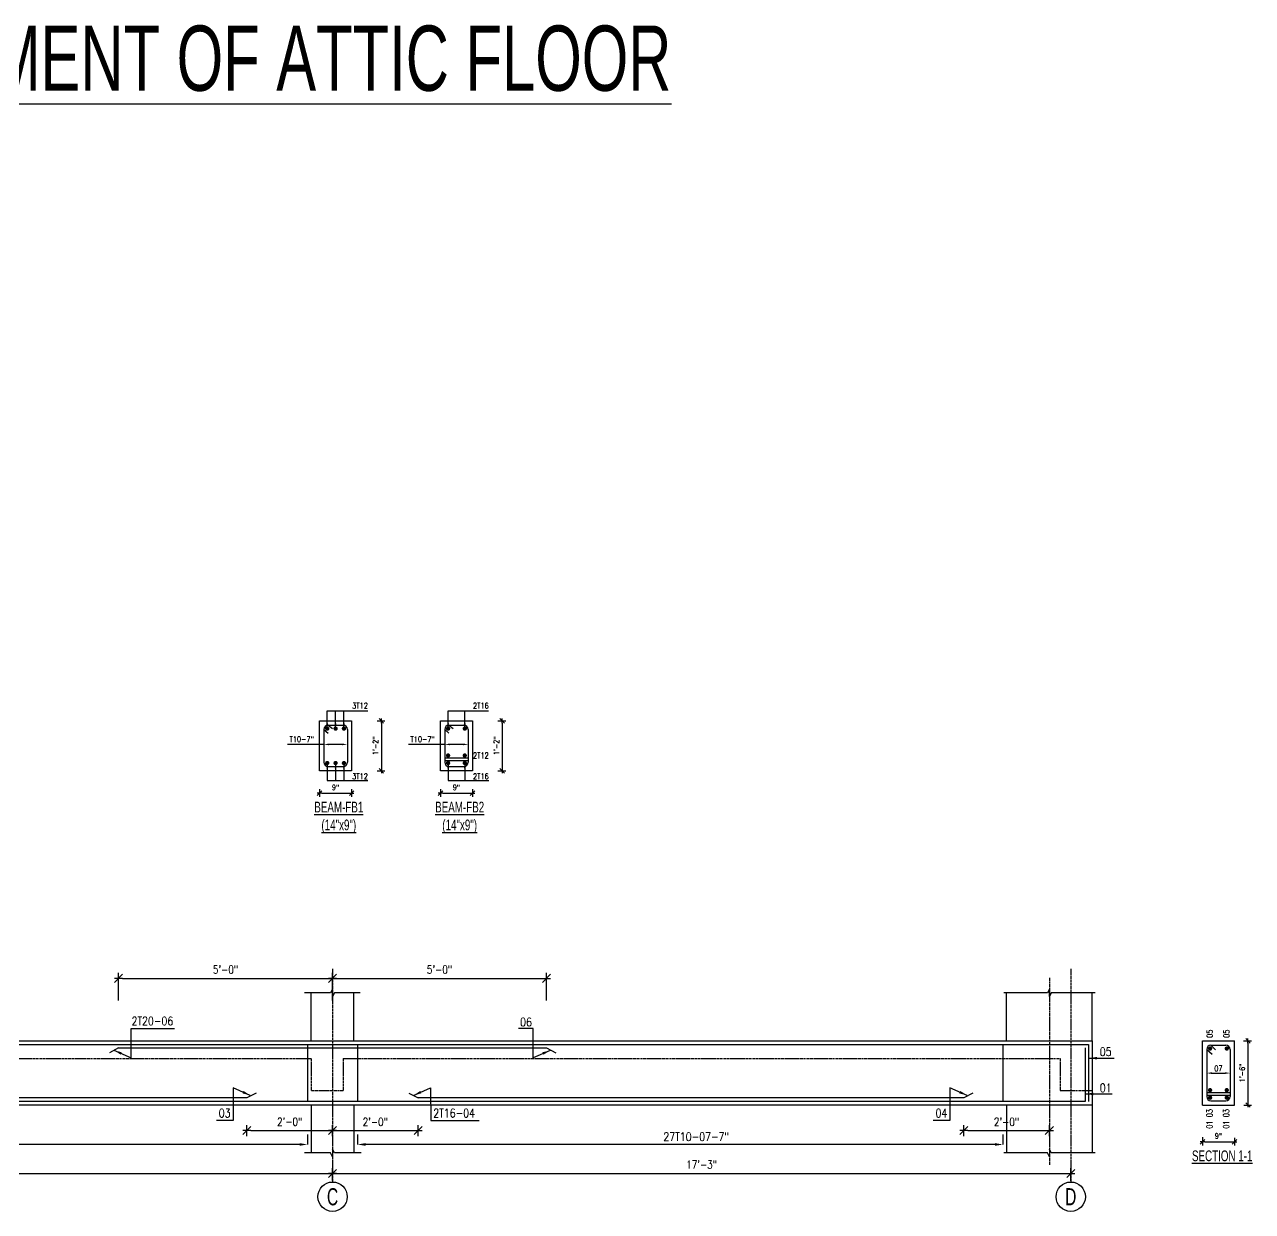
# Model space of a CAD drawing. Extents: x -95606 to 113309, y -42160 to -940.
# Drawn here: x -30524.1 to -30179.8, y -20944.2 to -20611.6 of the extents above; entities that cross this region are included whole.
import ezdxf
from ezdxf.enums import TextEntityAlignment as Align

# ---------------------------------------------------------------- set-up
doc = ezdxf.new("R2010")
doc.units = 0
doc.header["$LTSCALE"] = 0.02
doc.header["$MEASUREMENT"] = 0
doc.header["$PDMODE"] = 3
doc.header["$PDSIZE"] = -2
doc.linetypes.add('CENTER', pattern=[50.8, 31.75, -6.35, 6.35, -6.35])
doc.layers.get('0').update_dxf_attribs({"linetype": 'CONTINUOUS'})
doc.layers.get('DEFPOINTS').update_dxf_attribs({"linetype": 'CONTINUOUS'})
for name, color, linetype in [('A-2TEXT', 4, 'CONTINUOUS'), ('dimentions', 8, 'CONTINUOUS'), ('EXLINE', 33, 'CONTINUOUS'), ('GRID', 8, 'CENTER'), ('RF', 5, 'CONTINUOUS'), ('RF5', 6, 'CONTINUOUS'), ('S-DIM', 7, 'CONTINUOUS'), ('S-RF', 5, 'CONTINUOUS'), ('S-SLB', 3, 'CONTINUOUS'), ('S-VL', 2, 'CONTINUOUS'), ('SLAB', 3, 'CONTINUOUS'), ('TEXT-1', 2, 'CONTINUOUS')]:
    doc.layers.add(name, color=color, linetype=linetype)
doc.styles.add('ROMANS', font='romans.shx', dxfattribs={"width": 0.8})
doc.styles.add('STYLE2', font='arial.ttf', dxfattribs={"width": 0.8})
doc.dimstyles.new('DA16', dxfattribs={"dimscale": 16, "dimtxt": 0.1, "dimasz": 0.09375, "dimexe": 0, "dimexo": 0, "dimgap": 0.03125, "dimtad": 1, "dimdec": 0, "dimzin": 7, "dimdsep": 46, "dimlunit": 4, "dimtxsty": 'ROMANS', "dimcen": 0.09375, "dimclrd": 1, "dimclre": 1, "dimclrt": 2, "dimadec": 0, "dimazin": 0, "dimtfac": 0.03125, "dimtdec": 4, "dimtofl": 0, "dimtmove": 0, "dimatfit": 3, "dimfxl": 1, "dimfrac": 2, "dimtolj": 1, "dimtzin": 0, "dimarcsym": 0})
doc.dimstyles.new('DA24', dxfattribs={"dimscale": 24, "dimtxt": 0.1, "dimasz": 0.09375, "dimexe": 0, "dimexo": 0, "dimgap": 0.03125, "dimtad": 1, "dimdec": 0, "dimzin": 7, "dimdsep": 46, "dimlunit": 4, "dimtxsty": 'ROMANS', "dimcen": 0.09375, "dimclrd": 1, "dimclre": 1, "dimclrt": 2, "dimadec": 0, "dimazin": 0, "dimtfac": 0.03125, "dimtdec": 4, "dimtofl": 0, "dimtmove": 0, "dimatfit": 3, "dimfxl": 1, "dimfrac": 2, "dimtolj": 1, "dimtzin": 0, "dimarcsym": 0})
doc.dimstyles.new('TK16', dxfattribs={"dimscale": 16, "dimtxt": 0.09375, "dimasz": 0.04, "dimexe": 0.0625, "dimexo": 0.015625, "dimgap": 0.046875, "dimtad": 1, "dimdec": 1, "dimzin": 11, "dimdsep": 46, "dimlunit": 4, "dimtxsty": 'ROMANS', "dimblk1": 'TK1', "dimblk2": 'TK1', "dimsah": 1, "dimcen": 0.09375, "dimclrd": 1, "dimclre": 1, "dimclrt": 2, "dimadec": 0, "dimazin": 0, "dimtfac": 1, "dimtofl": 0, "dimtmove": 0, "dimatfit": 3, "dimldrblk": 'TK1', "dimfxl": 1, "dimfrac": 2, "dimtolj": 1, "dimtzin": 9, "dimarcsym": 0})
doc.dimstyles.new('TK24', dxfattribs={"dimscale": 24, "dimtxt": 0.09375, "dimasz": 0.046875, "dimexe": 0.0625, "dimexo": 0.015625, "dimgap": 0.046875, "dimtad": 1, "dimzin": 11, "dimdsep": 46, "dimlunit": 4, "dimtxsty": 'ROMANS', "dimblk1": 'TK1', "dimblk2": 'TK1', "dimsah": 1, "dimcen": 0.09375, "dimclrd": 1, "dimclre": 1, "dimclrt": 2, "dimadec": 0, "dimazin": 0, "dimtfac": 1, "dimtofl": 0, "dimtmove": 0, "dimatfit": 3, "dimldrblk": 'TK1', "dimfxl": 1, "dimfrac": 2, "dimtolj": 1, "dimtzin": 9, "dimarcsym": 0})

# ---------------------------------------------------------------- blocks, each defined once
blk = doc.blocks.new('TK1')
at = {"color": 4, "linetype": 'Continuous'}
blk.add_line((-1, -1), (1, 1), dxfattribs=at)
at = {"color": 1, "linetype": 'ByBlock'}
blk.add_line((-1, 0), (1, 0), dxfattribs=at)
blk = doc.blocks.new('*D1130')
at = {"layer": 'A-2TEXT', "color": 1, "lineweight": -2, "transparency": 16777216}
for p, q in [((-30441.4, -20825.87), (-30441.4, -20828.01)), ((-30440.76, -20827.01), (-30433.04, -20827.01)), ((-30432.4, -20825.87), (-30432.4, -20828.01))]:
    blk.add_line(p, q, dxfattribs=at)
at = {"layer": 'DEFPOINTS', "color": 0, "lineweight": -2, "transparency": 16777216}
for p in [(-30441.4, -20825.62), (-30432.4, -20825.62), (-30432.4, -20827.01)]:
    blk.add_point(p, dxfattribs=at)
at = {"layer": 'A-2TEXT', "color": 1, "lineweight": -2, "transparency": 16777216, "xscale": 0.64, "yscale": 0.64, "zscale": 0.64, "rotation": 180}
blk.add_blockref('TK1', (-30441.4, -20827.01), dxfattribs=at)
at = {"layer": 'A-2TEXT', "color": 1, "lineweight": -2, "transparency": 16777216, "xscale": 0.64, "yscale": 0.64, "zscale": 0.64}
blk.add_blockref('TK1', (-30432.4, -20827.01), dxfattribs=at)
at = {"layer": 'A-2TEXT', "color": 2, "transparency": 16777216, "insert": (-30436.9, -20825.37), "char_height": 1.5, "attachment_point": 5, "style": 'ROMANS'}
blk.add_mtext('\\A1;9"', dxfattribs=at)
blk = doc.blocks.new('*D1131')
at = {"layer": 'A-2TEXT', "color": 1, "lineweight": -2, "transparency": 16777216}
for p, q in [((-30425.25, -20806.73), (-30423.06, -20806.73)), ((-30424.06, -20807.37), (-30424.06, -20820.09)), ((-30425.25, -20820.73), (-30423.06, -20820.73))]:
    blk.add_line(p, q, dxfattribs=at)
at = {"layer": 'DEFPOINTS', "color": 0, "lineweight": -2, "transparency": 16777216}
for p in [(-30425.5, -20806.73), (-30425.5, -20820.73), (-30424.06, -20820.73)]:
    blk.add_point(p, dxfattribs=at)
at = {"layer": 'A-2TEXT', "color": 1, "lineweight": -2, "transparency": 16777216, "xscale": 0.64, "yscale": 0.64, "zscale": 0.64}
for p, rotation in [((-30424.06, -20806.73), 90), ((-30424.06, -20820.73), 270)]:
    blk.add_blockref('TK1', p, dxfattribs=dict(at, rotation=rotation))
at = {"layer": 'A-2TEXT', "color": 2, "transparency": 16777216, "insert": (-30425.7, -20813.73), "char_height": 1.5, "attachment_point": 5, "rotation": 90, "style": 'ROMANS'}
blk.add_mtext('\\A1;1\'-2"', dxfattribs=at)
blk = doc.blocks.new('*D1132')
at = {"layer": 'DEFPOINTS', "color": 0, "lineweight": -2, "transparency": 16777216}
for p in [(-30440.2, -20813.33), (-30433.6, -20813.33), (-30433.6, -20813.33)]:
    blk.add_point(p, dxfattribs=at)
at = {"layer": 'S-DIM', "color": 1, "lineweight": -2, "transparency": 16777216}
for p, q in [((-30440.2, -20813.33), (-30450.34, -20813.33)), ((-30435.1, -20813.33), (-30438.7, -20813.33))]:
    blk.add_line(p, q, dxfattribs=at)
for points in [[(-30438.7, -20813.08), (-30438.7, -20813.58), (-30440.2, -20813.33)], [(-30435.1, -20813.08), (-30435.1, -20813.58), (-30433.6, -20813.33)]]:
    blk.add_solid(points, dxfattribs=at)
at = {"layer": 'S-DIM', "color": 2, "transparency": 16777216, "insert": (-30446.4, -20811.88), "char_height": 1.6, "attachment_point": 5, "style": 'ROMANS'}
blk.add_mtext('\\A1;T10-7"', dxfattribs=at)
blk = doc.blocks.new('*D1133')
at = {"layer": 'A-2TEXT', "color": 1, "lineweight": -2, "transparency": 16777216}
for p, q in [((-30407.51, -20825.87), (-30407.51, -20828.01)), ((-30406.87, -20827.01), (-30399.15, -20827.01)), ((-30398.51, -20825.87), (-30398.51, -20828.01))]:
    blk.add_line(p, q, dxfattribs=at)
at = {"layer": 'DEFPOINTS', "color": 0, "lineweight": -2, "transparency": 16777216}
for p in [(-30407.51, -20825.62), (-30398.51, -20825.62), (-30398.51, -20827.01)]:
    blk.add_point(p, dxfattribs=at)
at = {"layer": 'A-2TEXT', "color": 1, "lineweight": -2, "transparency": 16777216, "xscale": 0.64, "yscale": 0.64, "zscale": 0.64, "rotation": 180}
blk.add_blockref('TK1', (-30407.51, -20827.01), dxfattribs=at)
at = {"layer": 'A-2TEXT', "color": 1, "lineweight": -2, "transparency": 16777216, "xscale": 0.64, "yscale": 0.64, "zscale": 0.64}
blk.add_blockref('TK1', (-30398.51, -20827.01), dxfattribs=at)
at = {"layer": 'A-2TEXT', "color": 2, "transparency": 16777216, "insert": (-30403.01, -20825.37), "char_height": 1.5, "attachment_point": 5, "style": 'ROMANS'}
blk.add_mtext('\\A1;9"', dxfattribs=at)
blk = doc.blocks.new('*D1134')
at = {"layer": 'A-2TEXT', "color": 1, "lineweight": -2, "transparency": 16777216}
for p, q in [((-30391.36, -20806.73), (-30389.17, -20806.73)), ((-30390.17, -20807.37), (-30390.17, -20820.09)), ((-30391.36, -20820.73), (-30389.17, -20820.73))]:
    blk.add_line(p, q, dxfattribs=at)
at = {"layer": 'DEFPOINTS', "color": 0, "lineweight": -2, "transparency": 16777216}
for p in [(-30391.61, -20806.73), (-30391.61, -20820.73), (-30390.17, -20820.73)]:
    blk.add_point(p, dxfattribs=at)
at = {"layer": 'A-2TEXT', "color": 1, "lineweight": -2, "transparency": 16777216, "xscale": 0.64, "yscale": 0.64, "zscale": 0.64}
for p, rotation in [((-30390.17, -20806.73), 90), ((-30390.17, -20820.73), 270)]:
    blk.add_blockref('TK1', p, dxfattribs=dict(at, rotation=rotation))
at = {"layer": 'A-2TEXT', "color": 2, "transparency": 16777216, "insert": (-30391.81, -20813.73), "char_height": 1.5, "attachment_point": 5, "rotation": 90, "style": 'ROMANS'}
blk.add_mtext('\\A1;1\'-2"', dxfattribs=at)
blk = doc.blocks.new('*D1135')
at = {"layer": 'DEFPOINTS', "color": 0, "lineweight": -2, "transparency": 16777216}
for p in [(-30406.31, -20813.33), (-30399.71, -20813.33), (-30399.71, -20813.33)]:
    blk.add_point(p, dxfattribs=at)
at = {"layer": 'S-DIM', "color": 1, "lineweight": -2, "transparency": 16777216}
for p, q in [((-30406.31, -20813.33), (-30416.45, -20813.33)), ((-30401.21, -20813.33), (-30404.81, -20813.33))]:
    blk.add_line(p, q, dxfattribs=at)
for points in [[(-30404.81, -20813.08), (-30404.81, -20813.58), (-30406.31, -20813.33)], [(-30401.21, -20813.08), (-30401.21, -20813.58), (-30399.71, -20813.33)]]:
    blk.add_solid(points, dxfattribs=at)
at = {"layer": 'S-DIM', "color": 2, "transparency": 16777216, "insert": (-30412.5, -20811.88), "char_height": 1.6, "attachment_point": 5, "style": 'ROMANS'}
blk.add_mtext('\\A1;T10-7"', dxfattribs=at)
blk = doc.blocks.new('*D1136')
at = {"layer": 'DEFPOINTS', "color": 0, "lineweight": -2, "transparency": 16777216}
for p in [(-30193.83, -20923.19), (-30184.83, -20923.36), (-30184.83, -20924.71)]:
    blk.add_point(p, dxfattribs=at)
at = {"layer": 'dimentions', "color": 1, "lineweight": -2, "transparency": 16777216}
for p, q in [((-30193.83, -20923.44), (-30193.83, -20925.71)), ((-30184.83, -20923.61), (-30184.83, -20925.71)), ((-30193.19, -20924.71), (-30185.47, -20924.71))]:
    blk.add_line(p, q, dxfattribs=at)
at = {"layer": 'dimentions', "color": 1, "lineweight": -2, "transparency": 16777216, "xscale": 0.64, "yscale": 0.64, "zscale": 0.64, "rotation": 180}
blk.add_blockref('TK1', (-30193.83, -20924.71), dxfattribs=at)
at = {"layer": 'dimentions', "color": 1, "lineweight": -2, "transparency": 16777216, "xscale": 0.64, "yscale": 0.64, "zscale": 0.64}
blk.add_blockref('TK1', (-30184.83, -20924.71), dxfattribs=at)
at = {"layer": 'dimentions', "color": 2, "transparency": 16777216, "insert": (-30189.33, -20923.07), "char_height": 1.5, "attachment_point": 5, "style": 'ROMANS'}
blk.add_mtext('\\A1;9"', dxfattribs=at)
blk = doc.blocks.new('*D1137')
at = {"layer": 'DEFPOINTS', "color": 0, "lineweight": -2, "transparency": 16777216}
for p in [(-30182.59, -20896.41), (-30182.49, -20914.41), (-30181.05, -20914.41)]:
    blk.add_point(p, dxfattribs=at)
at = {"layer": 'dimentions', "color": 1, "lineweight": -2, "transparency": 16777216}
for p, q in [((-30182.34, -20896.41), (-30180.05, -20896.41)), ((-30181.05, -20897.05), (-30181.05, -20913.77)), ((-30182.24, -20914.41), (-30180.05, -20914.41))]:
    blk.add_line(p, q, dxfattribs=at)
at = {"layer": 'dimentions', "color": 1, "lineweight": -2, "transparency": 16777216, "xscale": 0.64, "yscale": 0.64, "zscale": 0.64}
for p, rotation in [((-30181.05, -20896.41), 90), ((-30181.05, -20914.41), 270)]:
    blk.add_blockref('TK1', p, dxfattribs=dict(at, rotation=rotation))
at = {"layer": 'dimentions', "color": 2, "transparency": 16777216, "insert": (-30182.69, -20905.41), "char_height": 1.5, "attachment_point": 5, "rotation": 90, "style": 'ROMANS'}
blk.add_mtext('\\A1;1\'-6"', dxfattribs=at)
blk = doc.blocks.new('*D1138')
at = {"layer": 'DEFPOINTS', "color": 0, "lineweight": -2, "transparency": 16777216}
for p in [(-30192.63, -20905.46), (-30186.03, -20905.46), (-30186.03, -20905.46)]:
    blk.add_point(p, dxfattribs=at)
at = {"layer": 'S-DIM', "color": 1, "lineweight": -2, "transparency": 16777216}
blk.add_line((-30191.13, -20905.46), (-30187.53, -20905.46), dxfattribs=at)
for points in [[(-30191.13, -20905.21), (-30191.13, -20905.71), (-30192.63, -20905.46)], [(-30187.53, -20905.21), (-30187.53, -20905.71), (-30186.03, -20905.46)]]:
    blk.add_solid(points, dxfattribs=at)
at = {"layer": 'S-DIM', "color": 2, "transparency": 16777216, "insert": (-30189.33, -20904.16), "char_height": 1.6, "attachment_point": 5, "style": 'ROMANS'}
blk.add_mtext('\\A1;07', dxfattribs=at)
blk = doc.blocks.new('*D1143')
at = {"layer": 'DEFPOINTS', "color": 0, "lineweight": -2, "transparency": 16777216}
for p in [(-30437.75, -20933.57), (-30644.75, -20935.91), (-30437.75, -20935.91)]:
    blk.add_point(p, dxfattribs=at)
at = {"layer": 'EXLINE', "color": 1, "lineweight": -2, "transparency": 16777216}
for p, q in [((-30644.75, -20935.53), (-30644.75, -20932.07)), ((-30643.63, -20933.57), (-30438.88, -20933.57)), ((-30437.75, -20935.53), (-30437.75, -20932.07))]:
    blk.add_line(p, q, dxfattribs=at)
at = {"layer": 'EXLINE', "color": 1, "lineweight": -2, "transparency": 16777216, "xscale": 1.125, "yscale": 1.125, "zscale": 1.125, "rotation": 180}
blk.add_blockref('TK1', (-30644.75, -20933.57), dxfattribs=at)
at = {"layer": 'EXLINE', "color": 1, "lineweight": -2, "transparency": 16777216, "xscale": 1.125, "yscale": 1.125, "zscale": 1.125}
blk.add_blockref('TK1', (-30437.75, -20933.57), dxfattribs=at)
at = {"layer": 'EXLINE', "color": 2, "transparency": 16777216, "insert": (-30541.25, -20931.1), "char_height": 2.25, "attachment_point": 5, "style": 'ROMANS'}
blk.add_mtext('\\A1;17\'-3"', dxfattribs=at)
blk = doc.blocks.new('*D1144')
at = {"layer": 'DEFPOINTS', "color": 0, "lineweight": -2, "transparency": 16777216}
for p in [(-30230.75, -20933.57), (-30437.75, -20935.91), (-30230.75, -20935.99)]:
    blk.add_point(p, dxfattribs=at)
at = {"layer": 'EXLINE', "color": 1, "lineweight": -2, "transparency": 16777216}
for p, q in [((-30437.75, -20935.53), (-30437.75, -20932.07)), ((-30436.63, -20933.57), (-30231.88, -20933.57)), ((-30230.75, -20935.62), (-30230.75, -20932.07))]:
    blk.add_line(p, q, dxfattribs=at)
at = {"layer": 'EXLINE', "color": 1, "lineweight": -2, "transparency": 16777216, "xscale": 1.125, "yscale": 1.125, "zscale": 1.125, "rotation": 180}
blk.add_blockref('TK1', (-30437.75, -20933.57), dxfattribs=at)
at = {"layer": 'EXLINE', "color": 1, "lineweight": -2, "transparency": 16777216, "xscale": 1.125, "yscale": 1.125, "zscale": 1.125}
blk.add_blockref('TK1', (-30230.75, -20933.57), dxfattribs=at)
at = {"layer": 'EXLINE', "color": 2, "transparency": 16777216, "insert": (-30334.25, -20931.1), "char_height": 2.25, "attachment_point": 5, "style": 'ROMANS'}
blk.add_mtext('\\A1;17\'-3"', dxfattribs=at)
blk = doc.blocks.new('*D1145')
at = {"layer": 'DEFPOINTS', "color": 0, "lineweight": -2, "transparency": 16777216}
for p in [(-30377.75, -20878.9), (-30437.75, -20885.53), (-30377.75, -20885.53)]:
    blk.add_point(p, dxfattribs=at)
at = {"layer": 'dimentions', "color": 1, "lineweight": -2, "transparency": 16777216}
for p, q in [((-30437.75, -20885.15), (-30437.75, -20877.4)), ((-30436.63, -20878.9), (-30378.88, -20878.9)), ((-30377.75, -20885.15), (-30377.75, -20877.4))]:
    blk.add_line(p, q, dxfattribs=at)
at = {"layer": 'dimentions', "color": 1, "lineweight": -2, "transparency": 16777216, "xscale": 1.125, "yscale": 1.125, "zscale": 1.125, "rotation": 180}
blk.add_blockref('TK1', (-30437.75, -20878.9), dxfattribs=at)
at = {"layer": 'dimentions', "color": 1, "lineweight": -2, "transparency": 16777216, "xscale": 1.125, "yscale": 1.125, "zscale": 1.125}
blk.add_blockref('TK1', (-30377.75, -20878.9), dxfattribs=at)
at = {"layer": 'dimentions', "color": 2, "transparency": 16777216, "insert": (-30407.75, -20876.43), "char_height": 2.25, "attachment_point": 5, "style": 'ROMANS'}
blk.add_mtext('\\A1;5\'-0"', dxfattribs=at)
blk = doc.blocks.new('*D1146')
at = {"layer": 'DEFPOINTS', "color": 0, "lineweight": -2, "transparency": 16777216}
for p in [(-30437.75, -20878.9), (-30497.75, -20885.53), (-30437.75, -20885.53)]:
    blk.add_point(p, dxfattribs=at)
at = {"layer": 'dimentions', "color": 1, "lineweight": -2, "transparency": 16777216}
for p, q in [((-30497.75, -20885.15), (-30497.75, -20877.4)), ((-30496.63, -20878.9), (-30438.88, -20878.9)), ((-30437.75, -20885.15), (-30437.75, -20877.4))]:
    blk.add_line(p, q, dxfattribs=at)
at = {"layer": 'dimentions', "color": 1, "lineweight": -2, "transparency": 16777216, "xscale": 1.125, "yscale": 1.125, "zscale": 1.125, "rotation": 180}
blk.add_blockref('TK1', (-30497.75, -20878.9), dxfattribs=at)
at = {"layer": 'dimentions', "color": 1, "lineweight": -2, "transparency": 16777216, "xscale": 1.125, "yscale": 1.125, "zscale": 1.125}
blk.add_blockref('TK1', (-30437.75, -20878.9), dxfattribs=at)
at = {"layer": 'dimentions', "color": 2, "transparency": 16777216, "insert": (-30467.75, -20876.43), "char_height": 2.25, "attachment_point": 5, "style": 'ROMANS'}
blk.add_mtext('\\A1;5\'-0"', dxfattribs=at)
blk = doc.blocks.new('*D1147')
at = {"layer": 'DEFPOINTS', "color": 0, "lineweight": -2, "transparency": 16777216}
for p in [(-30260.75, -20923.56), (-30236.75, -20921.59), (-30236.75, -20923.56)]:
    blk.add_point(p, dxfattribs=at)
at = {"layer": 'EXLINE', "color": 1, "lineweight": -2, "transparency": 16777216}
for p, q in [((-30260.75, -20923.18), (-30260.75, -20920.09)), ((-30236.75, -20923.18), (-30236.75, -20920.09)), ((-30259.63, -20921.59), (-30237.88, -20921.59))]:
    blk.add_line(p, q, dxfattribs=at)
at = {"layer": 'EXLINE', "color": 1, "lineweight": -2, "transparency": 16777216, "xscale": 1.125, "yscale": 1.125, "zscale": 1.125, "rotation": 180}
blk.add_blockref('TK1', (-30260.75, -20921.59), dxfattribs=at)
at = {"layer": 'EXLINE', "color": 1, "lineweight": -2, "transparency": 16777216, "xscale": 1.125, "yscale": 1.125, "zscale": 1.125}
blk.add_blockref('TK1', (-30236.75, -20921.59), dxfattribs=at)
at = {"layer": 'EXLINE', "color": 2, "transparency": 16777216, "insert": (-30248.75, -20919.13), "char_height": 2.25, "attachment_point": 5, "style": 'ROMANS'}
blk.add_mtext('\\A1;2\'-0"', dxfattribs=at)
blk = doc.blocks.new('*D1148')
at = {"layer": 'DEFPOINTS', "color": 0, "lineweight": -2, "transparency": 16777216}
for p in [(-30437.75, -20923.56), (-30413.75, -20921.59), (-30413.75, -20923.56)]:
    blk.add_point(p, dxfattribs=at)
at = {"layer": 'EXLINE', "color": 1, "lineweight": -2, "transparency": 16777216}
for p, q in [((-30437.75, -20923.18), (-30437.75, -20920.09)), ((-30413.75, -20923.18), (-30413.75, -20920.09)), ((-30436.63, -20921.59), (-30414.88, -20921.59))]:
    blk.add_line(p, q, dxfattribs=at)
at = {"layer": 'EXLINE', "color": 1, "lineweight": -2, "transparency": 16777216, "xscale": 1.125, "yscale": 1.125, "zscale": 1.125, "rotation": 180}
blk.add_blockref('TK1', (-30437.75, -20921.59), dxfattribs=at)
at = {"layer": 'EXLINE', "color": 1, "lineweight": -2, "transparency": 16777216, "xscale": 1.125, "yscale": 1.125, "zscale": 1.125}
blk.add_blockref('TK1', (-30413.75, -20921.59), dxfattribs=at)
at = {"layer": 'EXLINE', "color": 2, "transparency": 16777216, "insert": (-30425.75, -20919.13), "char_height": 2.25, "attachment_point": 5, "style": 'ROMANS'}
blk.add_mtext('\\A1;2\'-0"', dxfattribs=at)
blk = doc.blocks.new('*D1149')
at = {"layer": 'DEFPOINTS', "color": 0, "lineweight": -2, "transparency": 16777216}
for p in [(-30461.75, -20923.51), (-30437.75, -20921.55), (-30437.75, -20923.51)]:
    blk.add_point(p, dxfattribs=at)
at = {"layer": 'EXLINE', "color": 1, "lineweight": -2, "transparency": 16777216}
for p, q in [((-30461.75, -20923.14), (-30461.75, -20920.05)), ((-30437.75, -20923.14), (-30437.75, -20920.05)), ((-30460.63, -20921.55), (-30438.88, -20921.55))]:
    blk.add_line(p, q, dxfattribs=at)
at = {"layer": 'EXLINE', "color": 1, "lineweight": -2, "transparency": 16777216, "xscale": 1.125, "yscale": 1.125, "zscale": 1.125, "rotation": 180}
blk.add_blockref('TK1', (-30461.75, -20921.55), dxfattribs=at)
at = {"layer": 'EXLINE', "color": 1, "lineweight": -2, "transparency": 16777216, "xscale": 1.125, "yscale": 1.125, "zscale": 1.125}
blk.add_blockref('TK1', (-30437.75, -20921.55), dxfattribs=at)
at = {"layer": 'EXLINE', "color": 2, "transparency": 16777216, "insert": (-30449.75, -20919.08), "char_height": 2.25, "attachment_point": 5, "style": 'ROMANS'}
blk.add_mtext('\\A1;2\'-0"', dxfattribs=at)
blk = doc.blocks.new('*D1153')
at = {"layer": 'DEFPOINTS', "color": 0, "lineweight": -2, "transparency": 16777216}
for p in [(-30637.75, -20922.63), (-30444.75, -20922.63), (-30637.75, -20925.47)]:
    blk.add_point(p, dxfattribs=at)
at = {"layer": 'dimentions', "color": 1, "lineweight": -2, "transparency": 16777216}
for p, q in [((-30637.75, -20922.63), (-30637.75, -20925.47)), ((-30444.75, -20922.63), (-30444.75, -20925.47)), ((-30447, -20925.47), (-30635.5, -20925.47))]:
    blk.add_line(p, q, dxfattribs=at)
for points in [[(-30635.5, -20925.09), (-30635.5, -20925.84), (-30637.75, -20925.47)], [(-30447, -20925.09), (-30447, -20925.84), (-30444.75, -20925.47)]]:
    blk.add_solid(points, dxfattribs=at)
at = {"layer": 'dimentions', "color": 2, "transparency": 16777216, "insert": (-30542.75, -20923.29), "char_height": 2.4, "attachment_point": 5, "style": 'ROMANS'}
blk.add_mtext('\\A1;29T10-07-7"', dxfattribs=at)
blk = doc.blocks.new('*D1154')
at = {"layer": 'DEFPOINTS', "color": 0, "lineweight": -2, "transparency": 16777216}
for p in [(-30430.75, -20922.63), (-30249.75, -20922.63), (-30430.75, -20925.47)]:
    blk.add_point(p, dxfattribs=at)
at = {"layer": 'dimentions', "color": 1, "lineweight": -2, "transparency": 16777216}
for p, q in [((-30430.75, -20922.63), (-30430.75, -20925.47)), ((-30249.75, -20922.63), (-30249.75, -20925.47)), ((-30252, -20925.47), (-30428.5, -20925.47))]:
    blk.add_line(p, q, dxfattribs=at)
for points in [[(-30428.5, -20925.09), (-30428.5, -20925.84), (-30430.75, -20925.47)], [(-30252, -20925.09), (-30252, -20925.84), (-30249.75, -20925.47)]]:
    blk.add_solid(points, dxfattribs=at)
at = {"layer": 'dimentions', "color": 2, "transparency": 16777216, "insert": (-30335.75, -20923.29), "char_height": 2.4, "attachment_point": 5, "style": 'ROMANS'}
blk.add_mtext('\\A1;27T10-07-7"', dxfattribs=at)

msp = doc.modelspace()

# ---------------------------------------------------------------- linework, layer by layer
at = {"color": 1, "linetype": 'Continuous'}
for centre in [(-30437.75, -20940.113), (-30230.75, -20940.113)]:
    msp.add_circle(centre, 4.121, dxfattribs=at)
at = {"layer": 'EXLINE'}
for p, q in [((-30193.833, -20914.413), (-30193.833, -20896.413)), ((-30193.833, -20896.413), (-30184.833, -20896.413)), ((-30184.833, -20914.413), (-30184.833, -20896.413)), ((-30193.833, -20914.413), (-30184.833, -20914.413))]:
    msp.add_line(p, q, dxfattribs=at)
for points in [[(-30441.401, -20806.731), (-30432.401, -20806.731), (-30432.401, -20820.731), (-30441.401, -20820.731)], [(-30407.511, -20806.731), (-30398.511, -20806.731), (-30398.511, -20820.731), (-30407.511, -20820.731)]]:
    msp.add_lwpolyline(points, close=True, dxfattribs=at)
at = {"layer": 'GRID'}
for p, q in [((-30437.75, -20876.236), (-30437.75, -20935.992)), ((-30236.75, -20878.733), (-30236.75, -20931.145)), ((-30230.75, -20876.236), (-30230.75, -20935.992))]:
    msp.add_line(p, q, dxfattribs=at)
at = {"layer": 'RF', "color": 2}
for p, q in [((-30406.311, -20817.125), (-30399.711, -20817.125)), ((-30406.311, -20817.887), (-30399.711, -20817.887)), ((-30192.633, -20910.924), (-30186.033, -20910.924)), ((-30192.633, -20911.686), (-30186.033, -20911.686))]:
    msp.add_line(p, q, dxfattribs=at)
at = {"layer": 'RF', "color": 2, "const_width": 0.6}
for points in [[(-30438.94, -20808.901, 1), (-30439.54, -20808.901, 1)], [(-30437.201, -20808.901, -1), (-30436.601, -20808.901, -1)], [(-30434.862, -20808.901, -1), (-30434.262, -20808.901, -1)], [(-30405.05, -20808.901, 1), (-30405.65, -20808.901, 1)], [(-30400.972, -20808.901, -1), (-30400.372, -20808.901, -1)], [(-30405.05, -20816.444, 1), (-30405.65, -20816.444, 1)], [(-30400.972, -20816.444, -1), (-30400.372, -20816.444, -1)], [(-30438.94, -20818.56, -1), (-30439.54, -20818.56, -1)], [(-30438.94, -20818.56, -1), (-30439.54, -20818.56, -1)], [(-30437.201, -20818.56, 1), (-30436.601, -20818.56, 1)], [(-30434.862, -20818.56, 1), (-30434.262, -20818.56, 1)], [(-30405.05, -20818.56, -1), (-30405.65, -20818.56, -1)], [(-30405.05, -20818.56, -1), (-30405.65, -20818.56, -1)], [(-30400.972, -20818.56, 1), (-30400.372, -20818.56, 1)], [(-30191.372, -20898.584, 1), (-30191.972, -20898.584, 1)], [(-30187.294, -20898.584, -1), (-30186.694, -20898.584, -1)], [(-30191.372, -20910.243, 1), (-30191.972, -20910.243, 1)], [(-30187.294, -20910.243, -1), (-30186.694, -20910.243, -1)], [(-30191.372, -20912.359, -1), (-30191.972, -20912.359, -1)], [(-30187.294, -20912.359, 1), (-30186.694, -20912.359, 1)]]:
    msp.add_lwpolyline(points, format="xyb", close=True, dxfattribs=at)
at = {"layer": 'RF5', "color": 160}
for p, q in [((-30440.201, -20809.131), (-30439.017, -20810.137)), ((-30440.201, -20809.131), (-30440.201, -20818.331)), ((-30439.001, -20807.931), (-30434.801, -20807.931)), ((-30439.001, -20807.931), (-30437.785, -20808.846)), ((-30433.601, -20809.131), (-30433.601, -20818.331)), ((-30406.311, -20809.131), (-30405.127, -20810.137)), ((-30406.311, -20809.131), (-30406.311, -20818.331)), ((-30405.111, -20807.931), (-30400.911, -20807.931)), ((-30405.111, -20807.931), (-30403.895, -20808.846)), ((-30399.711, -20809.131), (-30399.711, -20818.331)), ((-30440.201, -20818.131), (-30440.201, -20818.331)), ((-30439.001, -20819.531), (-30434.801, -20819.531)), ((-30439.001, -20819.531), (-30434.801, -20819.531)), ((-30406.311, -20818.131), (-30406.311, -20818.331)), ((-30405.111, -20819.531), (-30400.911, -20819.531)), ((-30405.111, -20819.531), (-30400.911, -20819.531)), ((-30192.633, -20898.813), (-30192.633, -20912.013)), ((-30192.633, -20898.835), (-30191.134, -20900.109)), ((-30191.433, -20897.613), (-30187.233, -20897.613)), ((-30191.433, -20897.613), (-30190.18, -20898.963)), ((-30186.033, -20898.813), (-30186.033, -20912.013)), ((-30192.633, -20911.813), (-30192.633, -20912.013)), ((-30191.433, -20913.213), (-30187.233, -20913.213)), ((-30191.433, -20913.213), (-30187.233, -20913.213))]:
    msp.add_line(p, q, dxfattribs=at)
for centre, start, end in [((-30439.001, -20809.131), 90, 180), ((-30434.801, -20809.131), 0, 90), ((-30405.111, -20809.131), 90, 180), ((-30400.911, -20809.131), 0, 90), ((-30439.001, -20818.331), 180, 270), ((-30434.801, -20818.331), 270, 0), ((-30405.111, -20818.331), 180, 270), ((-30400.911, -20818.331), 270, 0), ((-30191.433, -20898.813), 90, 180), ((-30187.233, -20898.813), 0, 90), ((-30191.433, -20912.013), 180, 270), ((-30187.233, -20912.013), 270, 0)]:
    msp.add_arc(centre, 1.2, start, end, dxfattribs=at)
at = {"layer": 'S-DIM', "color": 1}
for points in [[(-30430.008, -20882.982), (-30437.225, -20882.982), (-30437.753, -20884.033), (-30437.753, -20881.91), (-30438.31, -20882.981), (-30445.609, -20882.981)], [(-30223.875, -20882.982), (-30236.222, -20882.982), (-30236.75, -20884.033), (-30236.75, -20881.91), (-30237.307, -20882.981), (-30249.49, -20882.981)], [(-30429.725, -20927.844), (-30437.225, -20927.844), (-30437.753, -20926.793), (-30437.753, -20928.916), (-30438.31, -20927.845), (-30445.609, -20927.845)], [(-30223.875, -20927.844), (-30236.222, -20927.844), (-30236.75, -20926.793), (-30236.75, -20928.916), (-30237.307, -20927.845), (-30249.49, -20927.845)]]:
    msp.add_lwpolyline(points, dxfattribs=at)
at = {"layer": 'S-RF'}
for p, q in [((-30856.75, -20897.413), (-30225.75, -20897.413)), ((-30497.75, -20898.413), (-30500.338, -20899.775)), ((-30497.75, -20898.413), (-30377.75, -20898.413)), ((-30377.75, -20898.413), (-30375.164, -20899.777)), ((-30226.75, -20898.413), (-30226.75, -20913.413)), ((-30225.75, -20897.413), (-30225.75, -20913.413)), ((-30226.75, -20913.413), (-30855.75, -20913.413)), ((-30461.75, -20912.413), (-30620.75, -20912.413)), ((-30459.163, -20911.05), (-30461.75, -20912.413)), ((-30416.338, -20911.05), (-30413.75, -20912.413)), ((-30260.75, -20912.413), (-30413.75, -20912.413)), ((-30258.163, -20911.05), (-30260.75, -20912.413))]:
    msp.add_line(p, q, dxfattribs=at)
at = {"layer": 'S-SLB', "color": 106}
for p, q in [((-30444.75, -20897.413), (-30444.75, -20913.413)), ((-30430.75, -20897.413), (-30430.75, -20913.413)), ((-30249.75, -20897.413), (-30249.75, -20913.413))]:
    msp.add_line(p, q, dxfattribs=at)
at = {"layer": 'S-SLB'}
msp.add_lwpolyline([(-30857.75, -20896.413), (-30224.75, -20896.413), (-30224.75, -20914.413), (-30857.75, -20914.413)], close=True, dxfattribs=at)
at = {"layer": 'S-VL'}
for p, q in [((-30443.75, -20896.413), (-30443.75, -20882.982)), ((-30431.75, -20896.413), (-30431.75, -20882.982)), ((-30248.75, -20896.413), (-30248.75, -20882.982)), ((-30224.75, -20896.413), (-30224.75, -20882.982)), ((-30443.75, -20914.413), (-30443.75, -20927.844)), ((-30431.75, -20914.413), (-30431.75, -20927.844)), ((-30248.75, -20914.413), (-30248.75, -20927.844)), ((-30224.75, -20914.413), (-30224.75, -20927.844))]:
    msp.add_line(p, q, dxfattribs=at)
at = {"layer": 'SLAB', "color": 2, "linetype": 'CENTER', "lineweight": -2}
for p, q in [((-30638.75, -20901.413), (-30443.75, -20901.413)), ((-30443.75, -20901.413), (-30443.75, -20910.413)), ((-30434.75, -20901.413), (-30434.75, -20910.413)), ((-30434.75, -20901.413), (-30233.75, -20901.413)), ((-30233.75, -20901.413), (-30233.75, -20910.413)), ((-30434.75, -20910.413), (-30443.75, -20910.413)), ((-30224.75, -20910.413), (-30233.75, -20910.413))]:
    msp.add_line(p, q, dxfattribs=at)

# ---------------------------------------------------------------- texts
at = {"layer": 'A-2TEXT', "linetype": 'Continuous', "style": 'STYLE2', "width": 0.65}
for tag, p in [('C', (-30437.75, -20940.113)), ('D', (-30230.75, -20940.113))]:
    msp.add_attdef(tag, text='', height=4.8, dxfattribs=at).set_placement(p, align=Align.MIDDLE)
at = {"layer": 'S-DIM', "color": 2}
for s, insert, char_height, attachment_point, style in [('3T12', (-30432.254, -20802.482), 1.6, 4, 'ROMANS'), ('2T16', (-30398.364, -20802.482), 1.6, 4, 'ROMANS'), ('2T12', (-30398.364, -20816.448), 1.6, 4, 'ROMANS'), ('3T12', (-30432.254, -20822.28), 1.6, 4, 'ROMANS'), ('2T16', (-30398.364, -20822.28), 1.6, 4, 'ROMANS'), ('2T20-06', (-30494.119, -20890.857), 2.4, 4, 'ROMANS'), ('06', (-30385.146, -20891.153), 2.4, 4, 'ROMANS'), ('05', (-30222.599, -20899.459), 2.4, 4, 'ROMANS'), ('01', (-30222.599, -20909.607), 2.4, 4, 'ROMANS'), ('03', (-30466.364, -20916.66), 2.4, 6, 'ROMANS'), ('2T16-04', (-30409.504, -20916.66), 2.4, 4, 'ROMANS'), ('04', (-30265.364, -20916.66), 2.4, 6, 'ROMANS'), ('{\\fSwis721 Cn BT|b0|i0|c0|p34;\\LSECTION 1-1}', (-30196.753, -20927.147), 3, 1, 'STYLE2')]:
    msp.add_mtext(s, dxfattribs=dict(at, insert=insert, char_height=char_height, attachment_point=attachment_point, style=style))
at = {"layer": 'S-DIM', "color": 2, "char_height": 3, "width": 34.72956, "attachment_point": 2, "style": 'STYLE2'}
for s, insert in [('{\\fSwis721 Cn BT|b0|i0|c0|p34;\\LBEAM-FB1\\P(14"x9")}', (-30435.995, -20829.399)), ('{\\fSwis721 Cn BT|b0|i0|c0|p34;\\LBEAM-FB2\\P(14"x9")}', (-30402.105, -20829.399))]:
    msp.add_mtext(s, dxfattribs=dict(at, insert=insert))
at = {"layer": 'S-DIM', "color": 2, "char_height": 1.6, "attachment_point": 4, "rotation": 90, "style": 'ROMANS'}
for s, insert in [('05', (-30191.77, -20895.586)), ('05', (-30187.091, -20895.586)), ('01 03', (-30191.843, -20921.079)), ('01 03', (-30187.164, -20921.079))]:
    msp.add_mtext(s, dxfattribs=dict(at, insert=insert))
at = {"layer": 'TEXT-1', "insert": (-30701.178, -20611.845), "char_height": 18.28711, "width": 436.36172, "attachment_point": 1, "style": 'ROMANS'}
msp.add_mtext('{\\fSwis721 Cn BT|b0|i0|c0|p34;\\LGENERAL ARRANGEMENT OF ATTIC FLOOR}', dxfattribs=at)

# ---------------------------------------------------------------- dimensions: what is measured, and where the dimension line sits
at = {"layer": 'A-2TEXT'}
for base, p1, p2, picture, middle in [((-30424.061, -20820.731), (-30425.503, -20806.731), (-30425.503, -20820.731), '*D1131', (-30425.704, -20813.731)), ((-30390.171, -20820.731), (-30391.613, -20806.731), (-30391.613, -20820.731), '*D1134', (-30391.814, -20813.731))]:
    dim = msp.add_linear_dim(base=base, p1=p1, p2=p2, angle=90, dimstyle='TK16', override={"dimfxl": 1.25, "dimfxlon": 1}, dxfattribs=at)
    dim.commit()
    dim.dimension.update_dxf_attribs({"geometry": picture, "text_midpoint": middle})
for base, p1, p2, picture, middle in [((-30432.401, -20827.013), (-30441.401, -20825.621), (-30432.401, -20825.621), '*D1130', (-30436.901, -20827.013)), ((-30398.511, -20827.013), (-30407.511, -20825.621), (-30398.511, -20825.621), '*D1133', (-30403.011, -20827.013))]:
    dim = msp.add_linear_dim(base=base, p1=p1, p2=p2, dimstyle='TK16', override={"dimfxl": 1.25, "dimfxlon": 1}, dxfattribs=at)
    dim.commit()
    dim.dimension.update_dxf_attribs({"geometry": picture, "text_midpoint": middle, "dimtype": 160})
at = {"layer": 'dimentions'}
for base, p1, p2, picture, middle in [((-30437.75, -20878.897), (-30497.75, -20885.529), (-30437.75, -20885.529), '*D1146', (-30467.75, -20876.433)), ((-30377.75, -20878.897), (-30437.75, -20885.529), (-30377.75, -20885.529), '*D1145', (-30407.75, -20876.433))]:
    dim = msp.add_linear_dim(base=base, p1=p1, p2=p2, dimstyle='TK24', dxfattribs=at)
    dim.commit()
    dim.dimension.update_dxf_attribs({"geometry": picture, "text_midpoint": middle})
dim = msp.add_linear_dim(base=(-30181.052, -20914.413), p1=(-30182.586, -20896.413), p2=(-30182.493, -20914.413), angle=90, dimstyle='TK16', dxfattribs=at)
dim.commit()
dim.dimension.update_dxf_attribs({"geometry": '*D1137', "text_midpoint": (-30181.052, -20905.413), "dimtype": 160})
for base, p1, p2, text, picture, middle in [((-30637.75, -20925.466), (-30444.75, -20922.628), (-30637.75, -20922.628), '29T10-07-7"', '*D1153', (-30542.75, -20925.466)), ((-30430.75, -20925.466), (-30249.75, -20922.628), (-30430.75, -20922.628), '27T10-07-7"', '*D1154', (-30335.75, -20925.466))]:
    dim = msp.add_linear_dim(base=base, p1=p1, p2=p2, angle=180, text=text, dimstyle='DA24', dxfattribs=at)
    dim.commit()
    dim.dimension.update_dxf_attribs({"geometry": picture, "text_midpoint": middle, "dimtype": 160})
dim = msp.add_linear_dim(base=(-30184.833, -20924.714), p1=(-30193.833, -20923.192), p2=(-30184.833, -20923.364), dimstyle='TK16', dxfattribs=at)
dim.commit()
dim.dimension.update_dxf_attribs({"geometry": '*D1136', "text_midpoint": (-30189.333, -20924.714), "dimtype": 160})
at = {"layer": 'EXLINE'}
for base, p1, p2, picture, middle in [((-30437.75, -20921.546), (-30461.75, -20923.512), (-30437.75, -20923.512), '*D1149', (-30449.75, -20919.082)), ((-30413.75, -20921.592), (-30437.75, -20923.558), (-30413.75, -20923.558), '*D1148', (-30425.75, -20919.128)), ((-30236.75, -20921.592), (-30260.75, -20923.558), (-30236.75, -20923.558), '*D1147', (-30248.75, -20919.128)), ((-30437.75, -20933.566), (-30644.75, -20935.907), (-30437.75, -20935.907), '*D1143', (-30541.25, -20931.101)), ((-30230.75, -20933.566), (-30437.75, -20935.907), (-30230.75, -20935.992), '*D1144', (-30334.25, -20931.101))]:
    dim = msp.add_linear_dim(base=base, p1=p1, p2=p2, dimstyle='TK24', dxfattribs=at)
    dim.commit()
    dim.dimension.update_dxf_attribs({"geometry": picture, "text_midpoint": middle})
at = {"layer": 'S-DIM'}
for base, p1, p2, text, picture, middle in [((-30433.601, -20813.333), (-30440.201, -20813.333), (-30433.601, -20813.333), 'T10-7"', '*D1132', (-30446.395, -20813.333)), ((-30399.711, -20813.333), (-30406.311, -20813.333), (-30399.711, -20813.333), 'T10-7"', '*D1135', (-30412.505, -20813.333)), ((-30186.033, -20905.462), (-30192.633, -20905.462), (-30186.033, -20905.462), '07', '*D1138', (-30189.333, -20905.462))]:
    dim = msp.add_linear_dim(base=base, p1=p1, p2=p2, text=text, dimstyle='DA16', dxfattribs=at)
    dim.commit()
    dim.dimension.update_dxf_attribs({"geometry": picture, "text_midpoint": middle, "dimtype": 160})

# ---------------------------------------------------------------- leaders
at = {"layer": 'dimentions'}
for points, dimstyle in [([(-30439.24, -20808.901), (-30439.24, -20803.967), (-30427.902, -20803.967)], 'DA16'), ([(-30436.901, -20808.901), (-30436.901, -20803.967)], 'DA16'), ([(-30434.562, -20808.901), (-30434.562, -20803.967)], 'DA16'), ([(-30405.35, -20808.901), (-30405.35, -20803.967), (-30394.012, -20803.967)], 'DA16'), ([(-30400.672, -20808.901), (-30400.672, -20803.967)], 'DA16'), ([(-30439.24, -20818.56), (-30439.24, -20823.455), (-30427.824, -20823.455)], 'DA16'), ([(-30436.901, -20818.56), (-30436.901, -20823.455)], 'DA16'), ([(-30434.562, -20818.56), (-30434.562, -20823.455)], 'DA16'), ([(-30405.35, -20818.56), (-30405.35, -20823.455), (-30393.934, -20823.455)], 'DA16'), ([(-30400.672, -20818.56), (-30400.672, -20823.455)], 'DA16'), ([(-30499.08, -20899.059), (-30494.268, -20901.15), (-30494.268, -20892.949), (-30482.048, -20892.949)], 'DA24'), ([(-30376.728, -20899.092), (-30381.54, -20901.183), (-30381.54, -20892.982), (-30385.607, -20892.982)], 'DA24'), ([(-30460.811, -20911.698), (-30465.622, -20909.607), (-30465.642, -20918.753), (-30470.321, -20918.753)], 'DA24'), ([(-30415.057, -20911.698), (-30410.246, -20909.607), (-30410.226, -20918.753), (-30396.622, -20918.753)], 'DA24'), ([(-30259.811, -20911.698), (-30264.622, -20909.607), (-30264.642, -20918.753), (-30269.321, -20918.753)], 'DA24')]:
    msp.add_leader(points, dimstyle=dimstyle, override={"dimgap": 0.03125, "dimtad": 0}, dxfattribs=at)
for points in [[(-30225.595, -20901.282), (-30218.606, -20901.282)], [(-30226.623, -20911.3), (-30219.172, -20911.3)]]:
    msp.add_leader(points, dimstyle='DA24', dxfattribs=at)

doc.saveas('drawing.dxf')
